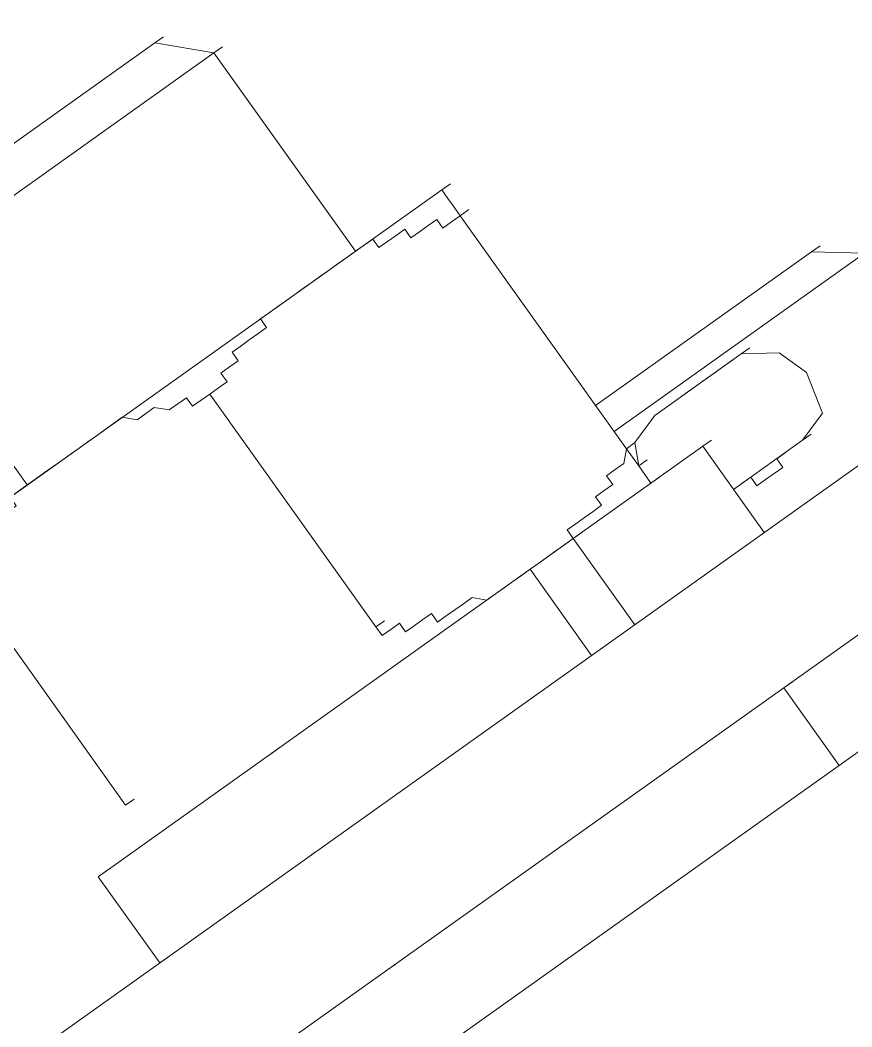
# Model space of a CAD drawing. Header units: feet. Extents: x 2321988 to 2329858, y 6722724 to 6730499.
# Drawn here: x 2326069.9162 to 2326069.9799, y 6726846.7474 to 6726846.8245 of the extents above; entities that cross this region are included whole.
import ezdxf

# ---------------------------------------------------------------- set-up
doc = ezdxf.new("R2010")
doc.units = ezdxf.units.FT
doc.header["$MEASUREMENT"] = 0
doc.layers.add('C-BESS-EQUIPMENT', color=255, linetype='Continuous')

# ---------------------------------------------------------------- blocks, each defined once
blk = doc.blocks.new('Midpoint Site Plan$0$A$C71e53a02')
at = {"lineweight": 9}
for points in [[(27.6555, 1.59326), (27.35342, 1.59326), (27.32418, 1.55428), (27.32418, 1.33015), (27.33393, 1.33015), (27.32418, 1.33015), (27.31444, 1.33015), (27.30469, 1.33015), (27.30469, 1.32041), (27.29495, 1.32041), (27.2852, 1.32041), (27.27546, 1.32041), (27.27546, 1.31066), (27.26572, 1.31066), (27.25597, 1.31066), (27.24623, 1.31066), (27.24623, 1.30092), (27.23648, 1.30092), (27.22674, 1.30092), (27.22674, 1.03781), (27.23648, 1.03781), (27.22674, 1.03781)], [(27.32418, 1.55428), (27.33393, 1.55428), (27.32418, 1.55428), (27.69448, 1.55428), (27.6555, 1.59326), (27.66525, 1.59326)], [(27.51908, 1.30092), (27.52882, 1.30092), (27.52882, 1.31066), (27.53857, 1.31066), (27.54831, 1.31066), (27.54831, 1.32041), (27.55806, 1.32041), (27.5678, 1.32041), (27.57755, 1.32041), (27.58729, 1.32041), (27.58729, 1.33015), (27.59704, 1.33015), (27.60678, 1.33015), (27.61652, 1.33015), (27.62627, 1.33015), (27.63601, 1.33015), (27.64576, 1.33015), (27.6555, 1.33015), (27.64576, 1.33015), (27.6555, 1.33015), (27.66525, 1.33015), (27.67499, 1.33015), (27.68474, 1.33015), (27.69448, 1.33015), (27.69448, 1.55428), (27.70423, 1.55428)], [(27.22674, 1.33015), (27.36316, 1.33015), (27.37291, 1.33015), (27.38265, 1.33015), (27.3924, 1.33015), (27.40214, 1.33015), (27.41189, 1.33015), (27.42163, 1.33015), (27.43138, 1.33015), (27.44112, 1.32041), (27.45086, 1.32041), (27.46061, 1.32041), (27.47035, 1.31066), (27.4801, 1.31066), (27.48984, 1.31066), (27.48984, 1.30092), (27.49959, 1.30092), (27.50933, 1.30092), (27.51908, 1.30092), (27.50933, 1.30092), (27.50933, 1.03781), (27.51908, 1.03781), (27.50933, 1.03781), (27.50933, 1.02807), (27.51908, 1.02807), (27.52882, 1.02807), (27.52882, 1.01832), (27.53857, 1.01832), (27.54831, 1.01832), (27.55806, 1.01832), (27.55806, 1.00858), (27.5678, 1.00858), (27.57755, 1.00858), (27.58729, 1.00858), (27.59704, 1.00858), (27.60678, 0.99883), (27.61652, 0.99883), (27.62627, 0.99883), (27.63601, 0.99883), (27.64576, 0.99883), (27.6555, 0.99883), (27.66525, 0.99883), (27.70423, 0.99883), (27.69448, 0.99883), (27.68474, 0.99883), (27.67499, 0.99883), (27.66525, 0.99883), (27.6555, 0.99883), (27.64576, 0.99883)], [(27.32418, 1.33015), (27.32418, 1.33015)], [(27.32418, 1.33015), (27.32418, 1.33015)], [(27.32418, 1.33015), (27.32418, 1.33015)], [(27.32418, 1.33015), (27.32418, 1.33015)], [(27.32418, 1.33015), (27.32418, 1.33015)], [(27.32418, 1.33015), (27.32418, 1.33015)], [(27.32418, 1.33015), (27.32418, 1.33015)], [(27.32418, 1.33015), (27.32418, 1.33015)], [(27.33393, 1.33015), (27.33393, 1.33015)], [(27.33393, 1.33015), (27.33393, 1.33015)], [(27.33393, 1.33015), (27.33393, 1.33015)], [(27.33393, 1.33015), (27.33393, 1.33015)], [(27.33393, 1.33015), (27.33393, 1.33015)], [(27.33393, 1.33015), (27.33393, 1.33015)], [(27.33393, 1.33015), (27.33393, 1.33015)], [(27.33393, 1.33015), (27.33393, 1.33015)], [(27.33393, 1.33015), (27.34367, 1.33015), (27.35342, 1.33015), (27.36316, 1.33015), (27.37291, 1.33015), (27.36316, 1.33015), (27.64576, 1.33015), (27.79193, 1.33015)], [(27.34367, 1.33015), (27.34367, 1.33015)], [(27.34367, 1.33015), (27.34367, 1.33015)], [(27.34367, 1.33015), (27.34367, 1.33015)], [(27.34367, 1.33015), (27.34367, 1.33015)], [(27.34367, 1.33015), (27.34367, 1.33015)], [(27.34367, 1.33015), (27.34367, 1.33015)], [(27.34367, 1.33015), (27.34367, 1.33015)], [(27.35342, 1.33015), (27.35342, 1.33015)], [(27.35342, 1.33015), (27.35342, 1.33015)], [(27.35342, 1.33015), (27.35342, 1.33015)], [(27.35342, 1.33015), (27.35342, 1.33015)], [(27.35342, 1.33015), (27.35342, 1.33015)], [(27.35342, 1.33015), (27.35342, 1.33015)], [(27.35342, 1.33015), (27.35342, 1.33015)], [(27.35342, 1.33015), (27.35342, 1.33015)], [(27.36316, 1.33015), (27.36316, 1.33015)], [(27.36316, 1.33015), (27.36316, 1.33015)], [(27.36316, 1.33015), (27.36316, 1.33015)], [(27.36316, 1.33015), (27.36316, 1.33015)], [(27.36316, 1.33015), (27.36316, 1.33015)], [(27.36316, 1.33015), (27.36316, 1.33015)], [(27.36316, 1.33015), (27.36316, 1.33015)], [(27.36316, 1.33015), (27.36316, 1.33015)], [(27.37291, 1.33015), (27.37291, 1.33015)], [(27.38265, 1.33015), (27.38265, 1.33015)], [(27.38265, 1.33015), (27.38265, 1.33015)], [(27.38265, 1.33015), (27.38265, 1.33015)], [(27.3924, 1.33015), (27.3924, 1.33015)], [(27.3924, 1.33015), (27.3924, 1.33015)], [(27.3924, 1.33015), (27.3924, 1.33015)], [(27.3924, 1.33015), (27.3924, 1.33015)], [(27.40214, 1.33015), (27.40214, 1.33015)], [(27.40214, 1.33015), (27.40214, 1.33015)], [(27.40214, 1.33015), (27.40214, 1.33015)], [(27.40214, 1.33015), (27.40214, 1.33015)], [(27.40214, 1.33015), (27.40214, 1.33015)], [(27.40214, 1.33015), (27.40214, 1.33015)], [(27.40214, 1.33015), (27.40214, 1.33015)], [(27.40214, 1.33015), (27.40214, 1.33015)], [(27.41189, 1.33015), (27.41189, 1.33015)], [(27.41189, 1.33015), (27.41189, 1.33015)], [(27.41189, 1.33015), (27.41189, 1.33015)], [(27.41189, 1.33015), (27.41189, 1.33015)], [(27.41189, 1.33015), (27.41189, 1.33015)], [(27.41189, 1.33015), (27.41189, 1.33015)], [(27.41189, 1.33015), (27.41189, 1.33015)], [(27.41189, 1.33015), (27.41189, 1.33015)], [(27.42163, 1.33015), (27.42163, 1.33015)], [(27.42163, 1.33015), (27.42163, 1.33015)], [(27.42163, 1.33015), (27.42163, 1.33015)], [(27.42163, 1.33015), (27.42163, 1.33015)], [(27.42163, 1.33015), (27.42163, 1.33015)], [(27.42163, 1.33015), (27.42163, 1.33015)], [(27.42163, 1.33015), (27.42163, 1.33015)], [(27.43138, 1.33015), (27.43138, 1.33015)], [(27.43138, 1.33015), (27.43138, 1.33015)], [(27.43138, 1.33015), (27.43138, 1.33015)], [(27.43138, 1.33015), (27.43138, 1.33015)], [(27.43138, 1.33015), (27.43138, 1.33015)], [(27.43138, 1.33015), (27.43138, 1.33015)], [(27.43138, 1.33015), (27.43138, 1.33015)], [(27.43138, 1.33015), (27.43138, 1.33015)], [(27.58729, 1.33015), (27.58729, 1.33015)], [(27.58729, 1.33015), (27.58729, 1.33015)], [(27.59704, 1.33015), (27.59704, 1.33015)], [(27.59704, 1.33015), (27.59704, 1.33015)], [(27.59704, 1.33015), (27.59704, 1.33015)], [(27.59704, 1.33015), (27.59704, 1.33015)], [(27.59704, 1.33015), (27.59704, 1.33015)], [(27.59704, 1.33015), (27.59704, 1.33015)], [(27.59704, 1.33015), (27.59704, 1.33015)], [(27.60678, 1.33015), (27.60678, 1.33015)], [(27.60678, 1.33015), (27.60678, 1.33015)], [(27.60678, 1.33015), (27.60678, 1.33015)], [(27.61652, 1.33015), (27.61652, 1.33015)], [(27.61652, 1.33015), (27.61652, 1.33015)], [(27.61652, 1.33015), (27.61652, 1.33015)], [(27.62627, 1.33015), (27.62627, 1.33015)], [(27.62627, 1.33015), (27.62627, 1.33015)], [(27.62627, 1.33015), (27.62627, 1.33015)], [(27.62627, 1.33015), (27.62627, 1.33015)], [(27.63601, 1.33015), (27.63601, 1.33015)], [(27.63601, 1.33015), (27.63601, 1.33015)], [(27.64576, 1.33015), (27.64576, 1.33015)], [(27.6555, 1.33015), (27.6555, 1.33015)], [(27.6555, 1.33015), (27.6555, 1.33015)], [(27.6555, 1.33015), (27.6555, 1.33015)], [(27.6555, 1.33015), (27.6555, 1.33015)], [(27.6555, 1.33015), (27.6555, 1.33015)], [(27.6555, 1.33015), (27.6555, 1.33015)], [(27.6555, 1.33015), (27.6555, 1.33015)], [(27.66525, 1.33015), (27.66525, 1.33015)], [(27.66525, 1.33015), (27.66525, 1.33015)], [(27.66525, 1.33015), (27.66525, 1.33015)], [(27.66525, 1.33015), (27.66525, 1.33015)], [(27.66525, 1.33015), (27.66525, 1.33015)], [(27.66525, 1.33015), (27.66525, 1.33015)], [(27.66525, 1.33015), (27.66525, 1.33015)], [(27.67499, 1.33015), (27.67499, 1.33015)], [(27.67499, 1.33015), (27.67499, 1.33015)], [(27.67499, 1.33015), (27.67499, 1.33015)], [(27.67499, 1.33015), (27.67499, 1.33015)], [(27.67499, 1.33015), (27.67499, 1.33015)], [(27.67499, 1.33015), (27.67499, 1.33015)], [(27.67499, 1.33015), (27.67499, 1.33015)], [(27.67499, 1.33015), (27.67499, 1.33015)], [(27.68474, 1.33015), (27.68474, 1.33015)], [(27.68474, 1.33015), (27.68474, 1.33015)], [(27.68474, 1.33015), (27.68474, 1.33015)], [(27.68474, 1.33015), (27.68474, 1.33015)], [(27.68474, 1.33015), (27.68474, 1.33015)], [(27.68474, 1.33015), (27.68474, 1.33015)], [(27.68474, 1.33015), (27.68474, 1.33015)], [(27.68474, 1.33015), (27.68474, 1.33015)], [(27.69448, 1.33015), (27.69448, 1.33015)], [(27.69448, 1.33015), (27.69448, 1.33015)], [(27.69448, 1.33015), (27.69448, 1.33015)], [(27.69448, 1.33015), (27.69448, 1.33015)], [(27.69448, 1.33015), (27.69448, 1.33015)], [(27.69448, 1.33015), (27.69448, 1.33015)], [(27.69448, 1.33015), (27.69448, 1.33015)], [(27.69448, 1.33015), (27.70423, 1.33015), (27.71397, 1.33015), (27.71397, 1.32041), (27.72372, 1.32041), (27.73346, 1.32041), (27.74321, 1.32041), (27.74321, 1.31066), (27.75295, 1.31066), (27.7627, 1.31066), (27.77244, 1.31066), (27.77244, 1.30092), (27.78219, 1.30092), (27.79193, 1.30092), (27.80167, 1.30092)], [(27.70423, 1.33015), (27.70423, 1.33015)], [(27.70423, 1.33015), (27.70423, 1.33015)], [(27.70423, 1.33015), (27.70423, 1.33015)], [(27.70423, 1.33015), (27.70423, 1.33015)], [(27.70423, 1.33015), (27.70423, 1.33015)], [(27.70423, 1.33015), (27.70423, 1.33015)], [(27.70423, 1.33015), (27.70423, 1.33015)], [(27.70423, 1.33015), (27.70423, 1.33015)], [(27.80167, 1.33015), (27.79193, 1.33015), (27.79193, 1.32041), (27.79193, 1.31066), (27.79193, 1.30092), (27.79193, 1.03781), (27.80167, 1.03781), (27.79193, 1.03781), (27.78219, 1.02807), (27.77244, 1.02807), (27.7627, 1.02807), (27.7627, 1.01832), (27.75295, 1.01832), (27.74321, 1.01832), (27.74321, 1.00858), (27.73346, 1.00858), (27.72372, 1.00858), (27.71397, 1.00858), (27.70423, 1.00858), (27.70423, 0.99883), (27.70423, 0.90139)], [(27.71397, 1.33015), (27.71397, 1.33015)], [(27.71397, 1.33015), (27.71397, 1.33015)], [(27.71397, 1.33015), (27.71397, 1.33015)], [(27.71397, 1.33015), (27.71397, 1.33015)], [(27.71397, 1.33015), (27.71397, 1.33015)], [(27.44112, 1.32041), (27.44112, 1.32041)], [(27.44112, 1.32041), (27.44112, 1.32041)], [(27.44112, 1.32041), (27.44112, 1.32041)], [(27.44112, 1.32041), (27.44112, 1.32041)], [(27.44112, 1.32041), (27.44112, 1.32041)], [(27.44112, 1.32041), (27.44112, 1.32041)], [(27.44112, 1.32041), (27.44112, 1.32041)], [(27.44112, 1.32041), (27.44112, 1.32041)], [(27.45086, 1.32041), (27.45086, 1.32041)], [(27.45086, 1.32041), (27.45086, 1.32041)], [(27.45086, 1.32041), (27.45086, 1.32041)], [(27.45086, 1.32041), (27.45086, 1.32041)], [(27.45086, 1.32041), (27.45086, 1.32041)], [(27.45086, 1.32041), (27.45086, 1.32041)], [(27.45086, 1.32041), (27.45086, 1.32041)], [(27.45086, 1.32041), (27.45086, 1.32041)], [(27.46061, 1.32041), (27.46061, 1.32041)], [(27.46061, 1.32041), (27.46061, 1.32041)], [(27.46061, 1.32041), (27.46061, 1.32041)], [(27.46061, 1.32041), (27.46061, 1.32041)], [(27.46061, 1.32041), (27.46061, 1.32041)], [(27.46061, 1.32041), (27.46061, 1.32041)], [(27.46061, 1.32041), (27.46061, 1.32041)], [(27.46061, 1.32041), (27.46061, 1.32041)], [(27.55806, 1.32041), (27.55806, 1.32041)], [(27.55806, 1.32041), (27.55806, 1.32041)], [(27.55806, 1.32041), (27.55806, 1.32041)], [(27.55806, 1.32041), (27.55806, 1.32041)], [(27.55806, 1.32041), (27.55806, 1.32041)], [(27.55806, 1.32041), (27.55806, 1.32041)], [(27.55806, 1.32041), (27.55806, 1.32041)], [(27.55806, 1.32041), (27.55806, 1.32041)], [(27.5678, 1.32041), (27.5678, 1.32041)], [(27.5678, 1.32041), (27.5678, 1.32041)], [(27.5678, 1.32041), (27.5678, 1.32041)], [(27.5678, 1.32041), (27.5678, 1.32041)], [(27.5678, 1.32041), (27.5678, 1.32041)], [(27.5678, 1.32041), (27.5678, 1.32041)], [(27.5678, 1.32041), (27.5678, 1.32041)], [(27.5678, 1.32041), (27.5678, 1.32041)], [(27.57755, 1.32041), (27.57755, 1.32041)], [(27.57755, 1.32041), (27.57755, 1.32041)], [(27.57755, 1.32041), (27.57755, 1.32041)], [(27.57755, 1.32041), (27.57755, 1.32041)], [(27.57755, 1.32041), (27.57755, 1.32041)], [(27.57755, 1.32041), (27.57755, 1.32041)], [(27.57755, 1.32041), (27.57755, 1.32041)], [(27.58729, 1.32041), (27.58729, 1.32041)], [(27.58729, 1.32041), (27.58729, 1.32041)], [(27.58729, 1.32041), (27.58729, 1.32041)], [(27.58729, 1.32041), (27.58729, 1.32041)], [(27.58729, 1.32041), (27.58729, 1.32041)], [(27.71397, 1.32041), (27.71397, 1.32041)], [(27.71397, 1.32041), (27.71397, 1.32041)], [(27.72372, 1.32041), (27.72372, 1.32041)], [(27.72372, 1.32041), (27.72372, 1.32041)], [(27.72372, 1.32041), (27.72372, 1.32041)], [(27.72372, 1.32041), (27.72372, 1.32041)], [(27.72372, 1.32041), (27.72372, 1.32041)], [(27.72372, 1.32041), (27.72372, 1.32041)], [(27.72372, 1.32041), (27.72372, 1.32041)], [(27.72372, 1.32041), (27.72372, 1.32041)], [(27.73346, 1.32041), (27.73346, 1.32041)], [(27.73346, 1.32041), (27.73346, 1.32041)], [(27.73346, 1.32041), (27.73346, 1.32041)], [(27.73346, 1.32041), (27.73346, 1.32041)], [(27.73346, 1.32041), (27.73346, 1.32041)], [(27.73346, 1.32041), (27.73346, 1.32041)], [(27.73346, 1.32041), (27.73346, 1.32041)], [(27.74321, 1.32041), (27.74321, 1.32041)], [(27.74321, 1.32041), (27.74321, 1.32041)], [(27.74321, 1.32041), (27.74321, 1.32041)], [(27.74321, 1.32041), (27.74321, 1.32041)], [(27.74321, 1.32041), (27.74321, 1.32041)], [(27.74321, 1.32041), (27.74321, 1.32041)], [(27.74321, 1.32041), (27.74321, 1.32041)], [(27.47035, 1.31066), (27.47035, 1.31066)], [(27.47035, 1.31066), (27.47035, 1.31066)], [(27.47035, 1.31066), (27.47035, 1.31066)], [(27.47035, 1.31066), (27.47035, 1.31066)], [(27.47035, 1.31066), (27.47035, 1.31066)], [(27.47035, 1.31066), (27.47035, 1.31066)], [(27.47035, 1.31066), (27.47035, 1.31066)], [(27.47035, 1.31066), (27.47035, 1.31066)], [(27.4801, 1.31066), (27.4801, 1.31066)], [(27.4801, 1.31066), (27.4801, 1.31066)], [(27.4801, 1.31066), (27.4801, 1.31066)], [(27.4801, 1.31066), (27.4801, 1.31066)], [(27.4801, 1.31066), (27.4801, 1.31066)], [(27.4801, 1.31066), (27.4801, 1.31066)], [(27.4801, 1.31066), (27.4801, 1.31066)], [(27.4801, 1.31066), (27.4801, 1.31066)], [(27.48984, 1.31066), (27.48984, 1.31066)], [(27.48984, 1.31066), (27.48984, 1.31066)], [(27.52882, 1.31066), (27.52882, 1.31066)], [(27.52882, 1.31066), (27.52882, 1.31066)], [(27.52882, 1.31066), (27.52882, 1.31066)], [(27.52882, 1.31066), (27.52882, 1.31066)], [(27.52882, 1.31066), (27.52882, 1.31066)], [(27.53857, 1.31066), (27.53857, 1.31066)], [(27.53857, 1.31066), (27.53857, 1.31066)], [(27.53857, 1.31066), (27.53857, 1.31066)], [(27.53857, 1.31066), (27.53857, 1.31066)], [(27.53857, 1.31066), (27.53857, 1.31066)], [(27.53857, 1.31066), (27.53857, 1.31066)], [(27.53857, 1.31066), (27.53857, 1.31066)], [(27.53857, 1.31066), (27.53857, 1.31066)], [(27.54831, 1.31066), (27.54831, 1.31066)], [(27.54831, 1.31066), (27.54831, 1.31066)], [(27.54831, 1.31066), (27.54831, 1.31066)], [(27.54831, 1.31066), (27.54831, 1.31066)], [(27.54831, 1.31066), (27.54831, 1.31066)], [(27.54831, 1.31066), (27.54831, 1.31066)], [(27.54831, 1.31066), (27.54831, 1.31066)], [(27.75295, 1.31066), (27.75295, 1.31066)], [(27.75295, 1.31066), (27.75295, 1.31066)], [(27.75295, 1.31066), (27.75295, 1.31066)], [(27.75295, 1.31066), (27.75295, 1.31066)], [(27.75295, 1.31066), (27.75295, 1.31066)], [(27.75295, 1.31066), (27.75295, 1.31066)], [(27.75295, 1.31066), (27.75295, 1.31066)], [(27.75295, 1.31066), (27.75295, 1.31066)], [(27.7627, 1.31066), (27.7627, 1.31066)], [(27.7627, 1.31066), (27.7627, 1.31066)], [(27.7627, 1.31066), (27.7627, 1.31066)], [(27.7627, 1.31066), (27.7627, 1.31066)], [(27.7627, 1.31066), (27.7627, 1.31066)], [(27.7627, 1.31066), (27.7627, 1.31066)], [(27.7627, 1.31066), (27.7627, 1.31066)], [(27.7627, 1.31066), (27.7627, 1.31066)], [(27.7627, 1.31066), (27.7627, 1.31066)], [(27.48984, 1.30092), (27.48984, 1.30092)], [(27.48984, 1.30092), (27.48984, 1.30092)], [(27.49959, 1.30092), (27.49959, 1.30092)], [(27.49959, 1.30092), (27.49959, 1.30092)], [(27.49959, 1.30092), (27.49959, 1.30092)], [(27.49959, 1.30092), (27.49959, 1.30092)], [(27.50933, 1.30092), (27.50933, 1.30092)], [(27.51908, 1.30092), (27.51908, 1.30092)], [(27.51908, 1.30092), (27.51908, 1.30092)], [(27.51908, 1.30092), (27.51908, 1.30092)], [(27.51908, 1.30092), (27.51908, 1.30092)], [(27.52882, 1.30092), (27.52882, 1.30092)], [(27.52882, 1.30092), (27.52882, 1.30092)], [(27.77244, 1.30092), (27.77244, 1.30092)], [(27.77244, 1.30092), (27.77244, 1.30092)], [(27.77244, 1.30092), (27.77244, 1.30092)], [(27.78219, 1.30092), (27.78219, 1.30092)], [(27.78219, 1.30092), (27.78219, 1.30092)], [(27.78219, 1.30092), (27.78219, 1.30092)], [(27.80167, 1.0573), (27.79193, 1.0573), (28.07453, 1.0573), (28.03555, 1.08654), (28.04529, 1.08654), (28.03555, 1.08654), (27.79193, 1.08654)], [(27.8504, 0.95011), (27.92836, 0.95011), (27.95759, 0.95985), (27.96733, 0.99883), (27.95759, 1.02807), (27.92836, 1.04756), (27.9381, 1.04756), (27.92836, 1.04756), (27.83091, 1.04756), (27.80167, 1.03781), (27.79193, 1.01832), (27.80167, 1.01832)], [(27.86014, 1.04756), (27.86014, 1.04756)], [(27.86014, 1.04756), (27.86014, 1.04756)], [(27.86014, 1.04756), (27.86014, 1.04756)], [(27.86014, 1.04756), (27.86014, 1.04756)], [(27.86014, 1.04756), (27.86014, 1.04756)], [(27.86014, 1.04756), (27.86014, 1.04756)], [(27.86014, 1.04756), (27.86014, 1.04756)], [(27.86014, 1.04756), (27.86014, 1.04756)], [(27.86014, 1.04756), (27.86014, 1.04756)], [(27.86014, 1.04756), (27.86014, 1.04756)], [(27.86014, 1.04756), (27.86014, 1.04756)], [(27.86014, 1.04756), (27.86014, 1.04756)], [(27.86014, 1.04756), (27.86014, 1.04756)], [(27.86014, 1.04756), (27.86014, 1.04756)], [(27.86014, 1.04756), (27.86014, 1.04756)], [(27.86014, 1.04756), (27.86014, 1.04756)], [(27.86014, 1.04756), (27.86014, 1.04756)], [(27.86014, 1.04756), (27.86014, 1.04756)], [(27.86014, 1.04756), (27.86989, 1.04756), (27.87963, 1.04756), (27.88938, 1.04756), (27.89912, 1.04756), (27.90887, 1.04756), (27.91861, 1.04756)], [(27.86989, 1.04756), (27.86989, 1.04756)], [(27.86989, 1.04756), (27.86989, 1.04756)], [(27.86989, 1.04756), (27.86989, 1.04756)], [(27.86989, 1.04756), (27.86989, 1.04756)], [(27.86989, 1.04756), (27.86989, 1.04756)], [(27.86989, 1.04756), (27.86989, 1.04756)], [(27.86989, 1.04756), (27.86989, 1.04756)], [(27.86989, 1.04756), (27.86989, 1.04756)], [(27.86989, 1.04756), (27.86989, 1.04756)], [(27.86989, 1.04756), (27.86989, 1.04756)], [(27.86989, 1.04756), (27.86989, 1.04756)], [(27.86989, 1.04756), (27.86989, 1.04756)], [(27.86989, 1.04756), (27.86989, 1.04756)], [(27.86989, 1.04756), (27.86989, 1.04756)], [(27.86989, 1.04756), (27.86989, 1.04756)], [(27.86989, 1.04756), (27.86989, 1.04756)], [(27.86989, 1.04756), (27.86989, 1.04756)], [(27.86989, 1.04756), (27.86989, 1.04756)], [(27.86989, 1.04756), (27.86989, 1.04756)], [(27.86989, 1.04756), (27.86989, 1.04756)], [(27.86989, 1.04756), (27.86989, 1.04756)], [(27.86989, 1.04756), (27.86989, 1.04756)], [(27.86989, 1.04756), (27.86989, 1.04756)], [(27.86989, 1.04756), (27.86989, 1.04756)], [(27.86989, 1.04756), (27.86989, 1.04756)], [(27.86989, 1.04756), (27.86989, 1.04756)], [(27.86989, 1.04756), (27.86989, 1.04756)], [(27.86989, 1.04756), (27.86989, 1.04756)], [(27.86989, 1.04756), (27.86989, 1.04756)], [(27.86989, 1.04756), (27.86989, 1.04756)], [(27.86989, 1.04756), (27.86989, 1.04756)], [(27.86989, 1.04756), (27.86989, 1.04756)], [(27.86989, 1.04756), (27.86989, 1.04756)], [(27.86989, 1.04756), (27.86989, 1.04756)], [(27.86989, 1.04756), (27.86989, 1.04756)], [(27.86989, 1.04756), (27.86989, 1.04756)], [(27.86989, 1.04756), (27.86989, 1.04756)], [(27.86989, 1.04756), (27.86989, 1.04756)], [(27.87963, 1.04756), (27.87963, 1.04756)], [(27.87963, 1.04756), (27.87963, 1.04756)], [(27.87963, 1.04756), (27.87963, 1.04756)], [(27.87963, 1.04756), (27.87963, 1.04756)], [(27.87963, 1.04756), (27.87963, 1.04756)], [(27.87963, 1.04756), (27.87963, 1.04756)], [(27.87963, 1.04756), (27.87963, 1.04756)], [(27.87963, 1.04756), (27.87963, 1.04756)], [(27.87963, 1.04756), (27.87963, 1.04756)], [(27.87963, 1.04756), (27.87963, 1.04756)], [(27.87963, 1.04756), (27.87963, 1.04756)], [(27.87963, 1.04756), (27.87963, 1.04756)], [(27.87963, 1.04756), (27.87963, 1.04756)], [(27.87963, 1.04756), (27.87963, 1.04756)], [(27.87963, 1.04756), (27.87963, 1.04756)], [(27.87963, 1.04756), (27.87963, 1.04756)], [(27.87963, 1.04756), (27.87963, 1.04756)], [(27.87963, 1.04756), (27.87963, 1.04756)], [(27.87963, 1.04756), (27.87963, 1.04756)], [(27.87963, 1.04756), (27.87963, 1.04756)], [(27.87963, 1.04756), (27.87963, 1.04756)], [(27.87963, 1.04756), (27.87963, 1.04756)], [(27.87963, 1.04756), (27.87963, 1.04756)], [(27.87963, 1.04756), (27.87963, 1.04756)], [(27.88938, 1.04756), (27.88938, 1.04756)], [(27.88938, 1.04756), (27.88938, 1.04756)], [(27.88938, 1.04756), (27.88938, 1.04756)], [(27.88938, 1.04756), (27.88938, 1.04756)], [(27.88938, 1.04756), (27.88938, 1.04756)], [(27.88938, 1.04756), (27.88938, 1.04756)], [(27.88938, 1.04756), (27.88938, 1.04756)], [(27.88938, 1.04756), (27.88938, 1.04756)], [(27.88938, 1.04756), (27.88938, 1.04756)], [(27.88938, 1.04756), (27.88938, 1.04756)], [(27.88938, 1.04756), (27.88938, 1.04756)], [(27.88938, 1.04756), (27.88938, 1.04756)], [(27.88938, 1.04756), (27.88938, 1.04756)], [(27.88938, 1.04756), (27.88938, 1.04756)], [(27.88938, 1.04756), (27.88938, 1.04756)], [(27.88938, 1.04756), (27.88938, 1.04756)], [(27.88938, 1.04756), (27.88938, 1.04756)], [(27.88938, 1.04756), (27.88938, 1.04756)], [(27.88938, 1.04756), (27.88938, 1.04756)], [(27.88938, 1.04756), (27.88938, 1.04756)], [(27.88938, 1.04756), (27.88938, 1.04756)], [(27.89912, 1.04756), (27.89912, 1.04756)], [(27.89912, 1.04756), (27.89912, 1.04756)], [(27.89912, 1.04756), (27.89912, 1.04756)], [(27.89912, 1.04756), (27.89912, 1.04756)], [(27.89912, 1.04756), (27.89912, 1.04756)], [(27.89912, 1.04756), (27.89912, 1.04756)], [(27.89912, 1.04756), (27.89912, 1.04756)], [(27.89912, 1.04756), (27.89912, 1.04756)], [(27.89912, 1.04756), (27.89912, 1.04756)], [(27.89912, 1.04756), (27.89912, 1.04756)], [(27.89912, 1.04756), (27.89912, 1.04756)], [(27.89912, 1.04756), (27.89912, 1.04756)], [(27.89912, 1.04756), (27.89912, 1.04756)], [(27.89912, 1.04756), (27.89912, 1.04756)], [(27.89912, 1.04756), (27.89912, 1.04756)], [(27.89912, 1.04756), (27.89912, 1.04756)], [(27.89912, 1.04756), (27.89912, 1.04756)], [(27.89912, 1.04756), (27.89912, 1.04756)], [(27.89912, 1.04756), (27.89912, 1.04756)], [(27.89912, 1.04756), (27.89912, 1.04756)], [(27.89912, 1.04756), (27.89912, 1.04756)], [(27.89912, 1.04756), (27.89912, 1.04756)], [(27.89912, 1.04756), (27.89912, 1.04756)], [(27.89912, 1.04756), (27.89912, 1.04756)], [(27.89912, 1.04756), (27.89912, 1.04756)], [(27.89912, 1.04756), (27.89912, 1.04756)], [(27.89912, 1.04756), (27.89912, 1.04756)], [(27.89912, 1.04756), (27.89912, 1.04756)], [(27.89912, 1.04756), (27.89912, 1.04756)], [(27.89912, 1.04756), (27.89912, 1.04756)], [(27.89912, 1.04756), (27.89912, 1.04756)], [(27.89912, 1.04756), (27.89912, 1.04756)], [(27.89912, 1.04756), (27.89912, 1.04756)], [(27.89912, 1.04756), (27.89912, 1.04756)], [(27.89912, 1.04756), (27.89912, 1.04756)], [(27.89912, 1.04756), (27.89912, 1.04756)], [(27.89912, 1.04756), (27.89912, 1.04756)], [(27.89912, 1.04756), (27.89912, 1.04756)], [(27.89912, 1.04756), (27.89912, 1.04756)], [(27.89912, 1.04756), (27.89912, 1.04756)], [(27.89912, 1.04756), (27.89912, 1.04756)], [(27.89912, 1.04756), (27.89912, 1.04756)], [(27.90887, 1.04756), (27.90887, 1.04756)], [(27.90887, 1.04756), (27.90887, 1.04756)], [(27.90887, 1.04756), (27.90887, 1.04756)], [(27.90887, 1.04756), (27.90887, 1.04756)], [(27.90887, 1.04756), (27.90887, 1.04756)], [(27.90887, 1.04756), (27.90887, 1.04756)], [(27.90887, 1.04756), (27.90887, 1.04756)], [(27.90887, 1.04756), (27.90887, 1.04756)], [(27.90887, 1.04756), (27.90887, 1.04756)], [(27.90887, 1.04756), (27.90887, 1.04756)], [(27.90887, 1.04756), (27.90887, 1.04756)], [(27.90887, 1.04756), (27.90887, 1.04756)], [(27.90887, 1.04756), (27.90887, 1.04756)], [(27.90887, 1.04756), (27.90887, 1.04756)], [(27.90887, 1.04756), (27.90887, 1.04756)], [(27.90887, 1.04756), (27.90887, 1.04756)], [(27.90887, 1.04756), (27.90887, 1.04756)], [(27.90887, 1.04756), (27.90887, 1.04756)], [(27.90887, 1.04756), (27.90887, 1.04756)], [(27.90887, 1.04756), (27.90887, 1.04756)], [(27.90887, 1.04756), (27.90887, 1.04756)], [(27.90887, 1.04756), (27.90887, 1.04756)], [(27.90887, 1.04756), (27.90887, 1.04756)], [(27.90887, 1.04756), (27.90887, 1.04756)], [(27.90887, 1.04756), (27.90887, 1.04756)], [(27.79193, 1.03781), (27.79193, 1.02807), (27.79193, 1.01832), (27.79193, 1.00858), (27.79193, 0.99883), (27.80167, 0.99883)], [(27.23648, 1.02807), (27.23648, 1.02807)], [(27.23648, 1.02807), (27.23648, 1.02807)], [(27.23648, 1.02807), (27.23648, 1.02807)], [(27.24623, 1.02807), (27.24623, 1.02807)], [(27.24623, 1.02807), (27.24623, 1.02807)], [(27.24623, 1.02807), (27.24623, 1.02807)], [(27.24623, 1.02807), (27.24623, 1.02807)], [(27.48984, 1.02807), (27.48984, 1.02807)], [(27.48984, 1.02807), (27.48984, 1.02807)], [(27.48984, 1.02807), (27.48984, 1.02807)], [(27.48984, 1.02807), (27.48984, 1.02807)], [(27.48984, 1.02807), (27.48984, 1.02807)], [(27.49959, 1.02807), (27.49959, 1.02807)], [(27.49959, 1.02807), (27.49959, 1.02807)], [(27.49959, 1.02807), (27.49959, 1.02807)], [(27.49959, 1.02807), (27.49959, 1.02807)], [(27.51908, 1.02807), (27.51908, 1.02807)], [(27.51908, 1.02807), (27.51908, 1.02807)], [(27.51908, 1.02807), (27.51908, 1.02807)], [(27.51908, 1.02807), (27.51908, 1.02807)], [(27.52882, 1.02807), (27.52882, 1.02807)], [(27.52882, 1.02807), (27.52882, 1.02807)], [(27.52882, 1.02807), (27.52882, 1.02807)], [(27.52882, 1.02807), (27.52882, 1.02807)], [(27.52882, 1.02807), (27.52882, 1.02807)], [(27.52882, 1.02807), (27.52882, 1.02807)], [(27.52882, 1.02807), (27.52882, 1.02807)], [(27.7627, 1.02807), (27.7627, 1.02807)], [(27.7627, 1.02807), (27.7627, 1.02807)], [(27.77244, 1.02807), (27.77244, 1.02807)], [(27.77244, 1.02807), (27.77244, 1.02807)], [(27.77244, 1.02807), (27.77244, 1.02807)], [(27.77244, 1.02807), (27.77244, 1.02807)], [(27.78219, 1.02807), (27.78219, 1.02807)], [(27.78219, 1.02807), (27.78219, 1.02807)], [(27.78219, 1.02807), (27.78219, 1.02807)], [(27.79193, 1.02807), (27.79193, 1.02807)], [(27.79193, 1.02807), (27.79193, 1.02807)], [(27.79193, 1.02807), (27.79193, 1.02807)], [(27.79193, 1.02807), (27.79193, 1.02807)], [(27.79193, 1.02807), (27.79193, 1.02807)], [(27.79193, 1.02807), (27.79193, 1.02807)], [(27.79193, 1.02807), (27.79193, 1.02807)], [(27.79193, 1.02807), (27.79193, 1.02807)], [(27.79193, 1.02807), (27.79193, 1.02807)], [(27.79193, 1.02807), (27.79193, 1.02807)], [(27.79193, 1.02807), (27.79193, 1.02807)], [(27.79193, 1.02807), (27.79193, 1.02807)], [(27.79193, 1.02807), (27.79193, 1.02807)], [(27.79193, 1.02807), (27.79193, 1.02807)], [(27.79193, 1.02807), (27.79193, 1.02807)], [(27.79193, 1.02807), (27.79193, 1.02807)], [(27.79193, 1.02807), (27.79193, 1.02807)], [(27.25597, 1.01832), (27.25597, 1.01832)], [(27.25597, 1.01832), (27.25597, 1.01832)], [(27.26572, 1.01832), (27.26572, 1.01832)], [(27.26572, 1.01832), (27.26572, 1.01832)], [(27.26572, 1.01832), (27.26572, 1.01832)], [(27.26572, 1.01832), (27.26572, 1.01832)], [(27.26572, 1.01832), (27.26572, 1.01832)], [(27.26572, 1.01832), (27.26572, 1.01832)], [(27.27546, 1.01832), (27.27546, 1.01832)], [(27.27546, 1.01832), (27.27546, 1.01832)], [(27.27546, 1.01832), (27.27546, 1.01832)], [(27.27546, 1.01832), (27.27546, 1.01832)], [(27.27546, 1.01832), (27.27546, 1.01832)], [(27.27546, 1.01832), (27.27546, 1.01832)], [(27.46061, 1.01832), (27.46061, 1.01832)], [(27.46061, 1.01832), (27.46061, 1.01832)], [(27.46061, 1.01832), (27.46061, 1.01832)], [(27.46061, 1.01832), (27.46061, 1.01832)], [(27.46061, 1.01832), (27.46061, 1.01832)], [(27.47035, 1.01832), (27.47035, 1.01832)], [(27.47035, 1.01832), (27.47035, 1.01832)], [(27.47035, 1.01832), (27.47035, 1.01832)], [(27.47035, 1.01832), (27.47035, 1.01832)], [(27.47035, 1.01832), (27.47035, 1.01832)], [(27.47035, 1.01832), (27.47035, 1.01832)], [(27.47035, 1.01832), (27.47035, 1.01832)], [(27.47035, 1.01832), (27.47035, 1.01832)], [(27.4801, 1.01832), (27.4801, 1.01832)], [(27.4801, 1.01832), (27.4801, 1.01832)], [(27.4801, 1.01832), (27.4801, 1.01832)], [(27.4801, 1.01832), (27.4801, 1.01832)], [(27.4801, 1.01832), (27.4801, 1.01832)], [(27.4801, 1.01832), (27.4801, 1.01832)], [(27.4801, 1.01832), (27.4801, 1.01832)], [(27.53857, 1.01832), (27.53857, 1.01832)], [(27.53857, 1.01832), (27.53857, 1.01832)], [(27.53857, 1.01832), (27.53857, 1.01832)], [(27.53857, 1.01832), (27.53857, 1.01832)], [(27.53857, 1.01832), (27.53857, 1.01832)], [(27.53857, 1.01832), (27.53857, 1.01832)], [(27.53857, 1.01832), (27.53857, 1.01832)], [(27.53857, 1.01832), (27.53857, 1.01832)], [(27.54831, 1.01832), (27.54831, 1.01832)], [(27.54831, 1.01832), (27.54831, 1.01832)], [(27.54831, 1.01832), (27.54831, 1.01832)], [(27.54831, 1.01832), (27.54831, 1.01832)], [(27.54831, 1.01832), (27.54831, 1.01832)], [(27.54831, 1.01832), (27.54831, 1.01832)], [(27.54831, 1.01832), (27.54831, 1.01832)], [(27.54831, 1.01832), (27.54831, 1.01832)], [(27.55806, 1.01832), (27.55806, 1.01832)], [(27.55806, 1.01832), (27.55806, 1.01832)], [(27.55806, 1.01832), (27.55806, 1.01832)], [(27.55806, 1.01832), (27.55806, 1.01832)], [(27.55806, 1.01832), (27.55806, 1.01832)], [(27.74321, 1.01832), (27.74321, 1.01832)], [(27.74321, 1.01832), (27.74321, 1.01832)], [(27.74321, 1.01832), (27.74321, 1.01832)], [(27.74321, 1.01832), (27.74321, 1.01832)], [(27.74321, 1.01832), (27.74321, 1.01832)], [(27.74321, 1.01832), (27.74321, 1.01832)], [(27.74321, 1.01832), (27.74321, 1.01832)], [(27.75295, 1.01832), (27.75295, 1.01832)], [(27.75295, 1.01832), (27.75295, 1.01832)], [(27.75295, 1.01832), (27.75295, 1.01832)], [(27.75295, 1.01832), (27.75295, 1.01832)], [(27.75295, 1.01832), (27.75295, 1.01832)], [(27.75295, 1.01832), (27.75295, 1.01832)], [(27.75295, 1.01832), (27.75295, 1.01832)], [(27.75295, 1.01832), (27.75295, 1.01832)], [(27.7627, 1.01832), (27.7627, 1.01832)], [(27.7627, 1.01832), (27.7627, 1.01832)], [(27.7627, 1.01832), (27.7627, 1.01832)], [(27.7627, 1.01832), (27.7627, 1.01832)], [(27.7627, 1.01832), (27.7627, 1.01832)], [(27.7627, 1.01832), (27.7627, 1.01832)], [(27.79193, 1.01832), (27.79193, 1.01832)], [(27.79193, 1.01832), (27.79193, 1.01832)], [(27.79193, 1.01832), (27.79193, 1.01832)], [(27.79193, 1.01832), (27.79193, 1.01832)], [(27.79193, 1.01832), (27.79193, 1.01832)], [(27.79193, 1.01832), (27.79193, 1.01832)], [(27.79193, 1.01832), (27.79193, 1.01832)], [(27.79193, 1.01832), (27.79193, 1.01832)], [(27.79193, 1.01832), (27.79193, 1.01832)], [(27.79193, 1.01832), (27.79193, 1.01832)], [(27.79193, 1.01832), (27.79193, 1.01832)], [(27.79193, 1.01832), (27.79193, 1.01832)], [(27.79193, 1.01832), (27.79193, 1.01832)], [(27.79193, 1.01832), (27.79193, 1.01832)], [(27.79193, 1.01832), (27.79193, 1.01832)], [(27.79193, 1.01832), (27.79193, 1.01832)], [(27.79193, 1.01832), (27.79193, 1.01832)], [(27.79193, 1.01832), (27.79193, 1.01832)], [(27.79193, 1.01832), (27.79193, 1.01832)], [(27.79193, 1.01832), (27.79193, 1.01832)], [(27.79193, 1.01832), (27.79193, 1.01832)], [(27.79193, 1.01832), (27.79193, 1.01832)], [(27.79193, 1.01832), (27.79193, 1.01832)], [(27.79193, 1.01832), (27.79193, 1.01832)], [(27.79193, 1.01832), (27.79193, 1.01832)], [(27.79193, 1.01832), (27.79193, 1.01832)], [(27.79193, 1.01832), (27.79193, 1.01832)], [(27.79193, 1.01832), (27.79193, 1.01832)], [(27.79193, 1.01832), (27.79193, 1.01832)], [(27.79193, 1.01832), (27.79193, 1.01832)], [(27.79193, 1.01832), (27.79193, 1.01832)], [(27.27546, 1.00858), (27.27546, 1.00858)], [(27.2852, 1.00858), (27.2852, 1.00858)], [(27.2852, 1.00858), (27.2852, 1.00858)], [(27.2852, 1.00858), (27.2852, 1.00858)], [(27.2852, 1.00858), (27.2852, 1.00858)], [(27.2852, 1.00858), (27.2852, 1.00858)], [(27.2852, 1.00858), (27.2852, 1.00858)], [(27.2852, 1.00858), (27.2852, 1.00858)], [(27.2852, 1.00858), (27.2852, 1.00858)], [(27.29495, 1.00858), (27.29495, 1.00858)], [(27.29495, 1.00858), (27.29495, 1.00858)], [(27.29495, 1.00858), (27.29495, 1.00858)], [(27.29495, 1.00858), (27.29495, 1.00858)], [(27.29495, 1.00858), (27.29495, 1.00858)], [(27.29495, 1.00858), (27.29495, 1.00858)], [(27.29495, 1.00858), (27.29495, 1.00858)], [(27.29495, 1.00858), (27.29495, 1.00858)], [(27.30469, 1.00858), (27.30469, 1.00858)], [(27.30469, 1.00858), (27.30469, 1.00858)], [(27.30469, 1.00858), (27.30469, 1.00858)], [(27.30469, 1.00858), (27.30469, 1.00858)], [(27.30469, 1.00858), (27.30469, 1.00858)], [(27.30469, 1.00858), (27.30469, 1.00858)], [(27.30469, 1.00858), (27.30469, 1.00858)], [(27.30469, 1.00858), (27.30469, 1.00858)], [(27.42163, 1.00858), (27.42163, 1.00858)], [(27.43138, 1.00858), (27.43138, 1.00858)], [(27.43138, 1.00858), (27.43138, 1.00858)], [(27.43138, 1.00858), (27.43138, 1.00858)], [(27.43138, 1.00858), (27.43138, 1.00858)], [(27.43138, 1.00858), (27.43138, 1.00858)], [(27.43138, 1.00858), (27.43138, 1.00858)], [(27.43138, 1.00858), (27.43138, 1.00858)], [(27.43138, 1.00858), (27.43138, 1.00858)], [(27.44112, 1.00858), (27.44112, 1.00858)], [(27.44112, 1.00858), (27.44112, 1.00858)], [(27.44112, 1.00858), (27.44112, 1.00858)], [(27.44112, 1.00858), (27.44112, 1.00858)], [(27.44112, 1.00858), (27.44112, 1.00858)], [(27.44112, 1.00858), (27.44112, 1.00858)], [(27.44112, 1.00858), (27.44112, 1.00858)], [(27.44112, 1.00858), (27.44112, 1.00858)], [(27.45086, 1.00858), (27.45086, 1.00858)], [(27.45086, 1.00858), (27.45086, 1.00858)], [(27.45086, 1.00858), (27.45086, 1.00858)], [(27.45086, 1.00858), (27.45086, 1.00858)], [(27.45086, 1.00858), (27.45086, 1.00858)], [(27.45086, 1.00858), (27.45086, 1.00858)], [(27.45086, 1.00858), (27.45086, 1.00858)], [(27.45086, 1.00858), (27.45086, 1.00858)], [(27.46061, 1.00858), (27.46061, 1.00858)], [(27.46061, 1.00858), (27.46061, 1.00858)], [(27.55806, 1.00858), (27.55806, 1.00858)], [(27.55806, 1.00858), (27.55806, 1.00858)], [(27.5678, 1.00858), (27.5678, 1.00858)], [(27.5678, 1.00858), (27.5678, 1.00858)], [(27.5678, 1.00858), (27.5678, 1.00858)], [(27.5678, 1.00858), (27.5678, 1.00858)], [(27.5678, 1.00858), (27.5678, 1.00858)], [(27.5678, 1.00858), (27.5678, 1.00858)], [(27.5678, 1.00858), (27.5678, 1.00858)], [(27.5678, 1.00858), (27.5678, 1.00858)], [(27.57755, 1.00858), (27.57755, 1.00858)], [(27.57755, 1.00858), (27.57755, 1.00858)], [(27.57755, 1.00858), (27.57755, 1.00858)], [(27.57755, 1.00858), (27.57755, 1.00858)], [(27.57755, 1.00858), (27.57755, 1.00858)], [(27.57755, 1.00858), (27.57755, 1.00858)], [(27.57755, 1.00858), (27.57755, 1.00858)], [(27.58729, 1.00858), (27.58729, 1.00858)], [(27.58729, 1.00858), (27.58729, 1.00858)], [(27.58729, 1.00858), (27.58729, 1.00858)], [(27.58729, 1.00858), (27.58729, 1.00858)], [(27.58729, 1.00858), (27.58729, 1.00858)], [(27.58729, 1.00858), (27.58729, 1.00858)], [(27.58729, 1.00858), (27.58729, 1.00858)], [(27.58729, 1.00858), (27.58729, 1.00858)], [(27.59704, 1.00858), (27.59704, 1.00858)], [(27.59704, 1.00858), (27.59704, 1.00858)], [(27.59704, 1.00858), (27.59704, 1.00858)], [(27.59704, 1.00858), (27.59704, 1.00858)], [(27.59704, 1.00858), (27.59704, 1.00858)], [(27.59704, 1.00858), (27.59704, 1.00858)], [(27.59704, 1.00858), (27.59704, 1.00858)], [(27.70423, 1.00858), (27.70423, 1.00858)], [(27.70423, 1.00858), (27.70423, 1.00858)], [(27.71397, 1.00858), (27.71397, 1.00858)], [(27.71397, 1.00858), (27.71397, 1.00858)], [(27.71397, 1.00858), (27.71397, 1.00858)], [(27.71397, 1.00858), (27.71397, 1.00858)], [(27.71397, 1.00858), (27.71397, 1.00858)], [(27.71397, 1.00858), (27.71397, 1.00858)], [(27.71397, 1.00858), (27.71397, 1.00858)], [(27.71397, 1.00858), (27.71397, 1.00858)], [(27.72372, 1.00858), (27.72372, 1.00858)], [(27.72372, 1.00858), (27.72372, 1.00858)], [(27.72372, 1.00858), (27.72372, 1.00858)], [(27.72372, 1.00858), (27.72372, 1.00858)], [(27.72372, 1.00858), (27.72372, 1.00858)], [(27.72372, 1.00858), (27.72372, 1.00858)], [(27.72372, 1.00858), (27.72372, 1.00858)], [(27.72372, 1.00858), (27.72372, 1.00858)], [(27.73346, 1.00858), (27.73346, 1.00858)], [(27.73346, 1.00858), (27.73346, 1.00858)], [(27.73346, 1.00858), (27.73346, 1.00858)], [(27.73346, 1.00858), (27.73346, 1.00858)], [(27.73346, 1.00858), (27.73346, 1.00858)], [(27.73346, 1.00858), (27.73346, 1.00858)], [(27.73346, 1.00858), (27.73346, 1.00858)], [(27.79193, 1.00858), (27.79193, 1.00858)], [(27.79193, 1.00858), (27.79193, 1.00858)], [(27.79193, 1.00858), (27.79193, 1.00858)], [(27.79193, 1.00858), (27.79193, 1.00858)], [(27.79193, 1.00858), (27.79193, 1.00858)], [(27.79193, 1.00858), (27.79193, 1.00858)], [(27.79193, 1.00858), (27.79193, 1.00858)], [(27.79193, 1.00858), (27.79193, 1.00858)], [(27.79193, 1.00858), (27.79193, 1.00858)], [(27.79193, 1.00858), (27.79193, 1.00858)], [(27.79193, 1.00858), (27.79193, 1.00858)], [(27.79193, 1.00858), (27.79193, 1.00858)], [(27.79193, 1.00858), (27.79193, 1.00858)], [(27.79193, 1.00858), (27.79193, 1.00858)], [(27.79193, 1.00858), (27.79193, 1.00858)], [(27.79193, 1.00858), (27.79193, 1.00858)], [(27.79193, 1.00858), (27.79193, 1.00858)], [(27.79193, 1.00858), (27.79193, 1.00858)], [(27.79193, 1.00858), (27.79193, 1.00858)], [(27.79193, 1.00858), (27.79193, 1.00858)], [(27.79193, 1.00858), (27.79193, 1.00858)], [(27.79193, 1.00858), (27.79193, 1.00858)], [(27.6555, 0.90139), (27.6555, 0.99883), (27.16827, 0.99883), (27.16827, 0.90139), (27.17801, 0.90139)], [(27.16827, 0.99883), (27.17801, 0.99883)], [(27.31444, 0.99883), (27.31444, 0.99883)], [(27.31444, 0.99883), (27.31444, 0.99883)], [(27.31444, 0.99883), (27.31444, 0.99883)], [(27.31444, 0.99883), (27.31444, 0.99883)], [(27.31444, 0.99883), (27.31444, 0.99883)], [(27.31444, 0.99883), (27.31444, 0.99883)], [(27.32418, 0.99883), (27.32418, 0.99883)], [(27.32418, 0.99883), (27.32418, 0.99883)], [(27.32418, 0.99883), (27.32418, 0.99883)], [(27.32418, 0.99883), (27.32418, 0.99883)], [(27.32418, 0.99883), (27.32418, 0.99883)], [(27.32418, 0.99883), (27.32418, 0.99883)], [(27.32418, 0.99883), (27.32418, 0.99883)], [(27.32418, 0.99883), (27.32418, 0.99883)], [(27.33393, 0.99883), (27.33393, 0.99883)], [(27.33393, 0.99883), (27.33393, 0.99883)], [(27.33393, 0.99883), (27.33393, 0.99883)], [(27.33393, 0.99883), (27.33393, 0.99883)], [(27.33393, 0.99883), (27.33393, 0.99883)], [(27.33393, 0.99883), (27.33393, 0.99883)], [(27.33393, 0.99883), (27.33393, 0.99883)], [(27.33393, 0.99883), (27.33393, 0.99883)], [(27.34367, 0.99883), (27.34367, 0.99883)], [(27.34367, 0.99883), (27.34367, 0.99883)], [(27.34367, 0.99883), (27.34367, 0.99883)], [(27.34367, 0.99883), (27.34367, 0.99883)], [(27.34367, 0.99883), (27.34367, 0.99883)], [(27.34367, 0.99883), (27.34367, 0.99883)], [(27.34367, 0.99883), (27.34367, 0.99883)], [(27.35342, 0.99883), (27.35342, 0.99883)], [(27.35342, 0.99883), (27.35342, 0.99883)], [(27.35342, 0.99883), (27.35342, 0.99883)], [(27.35342, 0.99883), (27.35342, 0.99883)], [(27.35342, 0.99883), (27.35342, 0.99883)], [(27.35342, 0.99883), (27.35342, 0.99883)], [(27.35342, 0.99883), (27.35342, 0.99883)], [(27.35342, 0.99883), (27.35342, 0.99883)], [(27.36316, 0.99883), (27.36316, 0.99883)], [(27.36316, 0.99883), (27.36316, 0.99883)], [(27.36316, 0.99883), (27.36316, 0.99883)], [(27.36316, 0.99883), (27.36316, 0.99883)], [(27.36316, 0.99883), (27.36316, 0.99883)], [(27.36316, 0.99883), (27.36316, 0.99883)], [(27.36316, 0.99883), (27.36316, 0.99883)], [(27.36316, 0.99883), (27.36316, 0.99883)], [(27.36316, 0.99883), (27.37291, 0.99883)], [(27.37291, 0.99883), (27.37291, 0.99883)], [(27.38265, 0.99883), (27.38265, 0.99883)], [(27.38265, 0.99883), (27.38265, 0.99883)], [(27.38265, 0.99883), (27.38265, 0.99883)], [(27.3924, 0.99883), (27.3924, 0.99883)], [(27.3924, 0.99883), (27.3924, 0.99883)], [(27.3924, 0.99883), (27.3924, 0.99883)], [(27.3924, 0.99883), (27.3924, 0.99883)], [(27.40214, 0.99883), (27.40214, 0.99883)], [(27.40214, 0.99883), (27.40214, 0.99883)], [(27.40214, 0.99883), (27.40214, 0.99883)], [(27.40214, 0.99883), (27.40214, 0.99883)], [(27.40214, 0.99883), (27.40214, 0.99883)], [(27.40214, 0.99883), (27.40214, 0.99883)], [(27.40214, 0.99883), (27.40214, 0.99883)], [(27.40214, 0.99883), (27.40214, 0.99883)], [(27.41189, 0.99883), (27.41189, 0.99883)], [(27.41189, 0.99883), (27.41189, 0.99883)], [(27.41189, 0.99883), (27.41189, 0.99883)], [(27.41189, 0.99883), (27.41189, 0.99883)], [(27.41189, 0.99883), (27.41189, 0.99883)], [(27.41189, 0.99883), (27.41189, 0.99883)], [(27.41189, 0.99883), (27.41189, 0.99883)], [(27.41189, 0.99883), (27.41189, 0.99883)], [(27.42163, 0.99883), (27.42163, 0.99883)], [(27.42163, 0.99883), (27.42163, 0.99883)], [(27.42163, 0.99883), (27.42163, 0.99883)], [(27.42163, 0.99883), (27.42163, 0.99883)], [(27.42163, 0.99883), (27.42163, 0.99883)], [(27.60678, 0.99883), (27.60678, 0.99883)], [(27.60678, 0.99883), (27.60678, 0.99883)], [(27.60678, 0.99883), (27.60678, 0.99883)], [(27.61652, 0.99883), (27.61652, 0.99883)], [(27.61652, 0.99883), (27.61652, 0.99883)], [(27.61652, 0.99883), (27.61652, 0.99883)], [(27.62627, 0.99883), (27.62627, 0.99883)], [(27.62627, 0.99883), (27.62627, 0.99883)], [(27.62627, 0.99883), (27.62627, 0.99883)], [(27.62627, 0.99883), (27.62627, 0.99883)], [(27.63601, 0.99883), (27.63601, 0.99883)], [(27.63601, 0.99883), (27.63601, 0.99883)], [(27.64576, 0.99883), (27.64576, 0.99883)], [(27.6555, 0.99883), (27.6555, 0.99883)], [(27.6555, 0.99883), (27.6555, 0.99883)], [(27.6555, 0.99883), (27.6555, 0.99883)], [(27.6555, 0.99883), (27.6555, 0.99883)], [(27.6555, 0.99883), (27.6555, 0.99883)], [(27.6555, 0.99883), (27.6555, 0.99883)], [(27.6555, 0.99883), (27.6555, 0.99883)], [(27.66525, 0.99883), (27.66525, 0.99883)], [(27.66525, 0.99883), (27.66525, 0.99883)], [(27.66525, 0.99883), (27.66525, 0.99883)], [(27.66525, 0.99883), (27.66525, 0.99883)], [(27.66525, 0.99883), (27.66525, 0.99883)], [(27.66525, 0.99883), (27.66525, 0.99883)], [(27.66525, 0.99883), (27.66525, 0.99883)], [(27.67499, 0.99883), (27.67499, 0.99883)], [(27.67499, 0.99883), (27.67499, 0.99883)], [(27.67499, 0.99883), (27.67499, 0.99883)], [(27.67499, 0.99883), (27.67499, 0.99883)], [(27.67499, 0.99883), (27.67499, 0.99883)], [(27.67499, 0.99883), (27.67499, 0.99883)], [(27.67499, 0.99883), (27.67499, 0.99883)], [(27.67499, 0.99883), (27.67499, 0.99883)], [(27.68474, 0.99883), (27.68474, 0.99883)], [(27.68474, 0.99883), (27.68474, 0.99883)], [(27.68474, 0.99883), (27.68474, 0.99883)], [(27.68474, 0.99883), (27.68474, 0.99883)], [(27.68474, 0.99883), (27.68474, 0.99883)], [(27.68474, 0.99883), (27.68474, 0.99883)], [(27.68474, 0.99883), (27.68474, 0.99883)], [(27.68474, 0.99883), (27.68474, 0.99883)], [(27.69448, 0.99883), (27.69448, 0.99883)], [(27.69448, 0.99883), (27.69448, 0.99883)], [(27.69448, 0.99883), (27.69448, 0.99883)], [(27.69448, 0.99883), (27.69448, 0.99883)], [(27.69448, 0.99883), (27.69448, 0.99883)], [(27.69448, 0.99883), (27.69448, 0.99883)], [(27.69448, 0.99883), (27.69448, 0.99883)], [(27.71397, 0.99883), (27.70423, 0.99883), (27.71397, 0.99883), (27.70423, 0.99883), (27.8504, 0.99883)], [(27.70423, 0.99883), (27.70423, 0.99883)], [(27.70423, 0.99883), (27.70423, 0.99883)], [(27.70423, 0.99883), (27.70423, 0.99883)], [(27.70423, 0.99883), (27.70423, 0.99883)], [(27.70423, 0.99883), (27.70423, 0.99883)], [(27.8504, 0.90139), (27.8504, 0.99883), (27.86014, 0.99883)], [(27.90887, 0.95011), (27.89912, 0.95011), (27.89912, 0.94037), (27.88938, 0.94037), (27.87963, 0.94037), (27.86989, 0.94037), (27.86989, 0.95011), (27.86014, 0.95011), (27.86989, 0.95011)], [(27.86014, 0.95011), (27.86014, 0.95011)], [(27.86014, 0.95011), (27.86014, 0.95011)], [(27.86014, 0.95011), (27.86014, 0.95011)], [(27.86014, 0.95011), (27.86014, 0.95011)], [(27.86014, 0.95011), (27.86014, 0.95011)], [(27.86014, 0.95011), (27.86014, 0.95011)], [(27.86014, 0.95011), (27.86014, 0.95011)], [(27.86014, 0.95011), (27.86014, 0.95011)], [(27.86014, 0.95011), (27.86014, 0.95011)], [(27.86014, 0.95011), (27.86014, 0.95011)], [(27.86014, 0.95011), (27.86014, 0.95011)], [(27.86014, 0.95011), (27.86014, 0.95011)], [(27.86014, 0.95011), (27.86014, 0.95011)], [(27.86014, 0.95011), (27.86014, 0.95011)], [(27.86014, 0.95011), (27.86014, 0.95011)], [(27.86014, 0.95011), (27.86014, 0.95011)], [(27.86014, 0.95011), (27.86014, 0.95011)], [(27.86014, 0.95011), (27.86014, 0.95011)], [(27.86014, 0.95011), (27.86014, 0.95011)], [(27.86989, 0.95011), (27.86989, 0.95011)], [(27.86989, 0.95011), (27.86989, 0.95011)], [(27.89912, 0.95011), (27.89912, 0.95011)], [(27.89912, 0.95011), (27.89912, 0.95011)], [(27.89912, 0.95011), (27.89912, 0.95011)], [(27.89912, 0.95011), (27.89912, 0.95011)], [(27.89912, 0.95011), (27.89912, 0.95011)], [(27.89912, 0.95011), (27.89912, 0.95011)], [(27.89912, 0.95011), (27.89912, 0.95011)], [(27.89912, 0.95011), (27.89912, 0.95011)], [(27.89912, 0.95011), (27.89912, 0.95011)], [(27.89912, 0.95011), (27.89912, 0.95011)], [(27.89912, 0.95011), (27.89912, 0.95011)], [(27.89912, 0.95011), (27.89912, 0.95011)], [(27.90887, 0.95011), (27.90887, 0.95011)], [(27.90887, 0.95011), (27.90887, 0.95011)], [(27.90887, 0.95011), (27.90887, 0.95011)], [(27.90887, 0.95011), (27.90887, 0.95011)], [(27.90887, 0.95011), (27.90887, 0.95011)], [(27.90887, 0.95011), (27.90887, 0.95011)], [(27.90887, 0.95011), (27.90887, 0.95011)], [(27.90887, 0.95011), (27.90887, 0.95011)], [(27.90887, 0.95011), (27.90887, 0.95011)], [(27.90887, 0.95011), (27.90887, 0.95011)], [(27.90887, 0.95011), (27.90887, 0.95011)], [(27.90887, 0.95011), (27.90887, 0.95011)], [(27.90887, 0.95011), (27.90887, 0.95011)], [(27.90887, 0.95011), (27.90887, 0.95011)], [(27.90887, 0.95011), (27.90887, 0.95011)], [(27.90887, 0.95011), (27.90887, 0.95011)], [(27.90887, 0.95011), (27.90887, 0.95011)], [(27.90887, 0.95011), (27.90887, 0.95011)], [(27.90887, 0.95011), (27.90887, 0.95011)], [(27.90887, 0.95011), (27.90887, 0.95011)], [(27.90887, 0.95011), (27.90887, 0.95011)], [(27.90887, 0.95011), (27.90887, 0.95011)], [(27.92836, 0.95011), (27.9381, 0.95011)], [(27.86989, 0.94037), (27.86989, 0.94037)], [(27.86989, 0.94037), (27.86989, 0.94037)], [(27.86989, 0.94037), (27.86989, 0.94037)], [(27.86989, 0.94037), (27.86989, 0.94037)], [(27.86989, 0.94037), (27.86989, 0.94037)], [(27.86989, 0.94037), (27.86989, 0.94037)], [(27.86989, 0.94037), (27.86989, 0.94037)], [(27.86989, 0.94037), (27.86989, 0.94037)], [(27.86989, 0.94037), (27.86989, 0.94037)], [(27.86989, 0.94037), (27.86989, 0.94037)], [(27.86989, 0.94037), (27.86989, 0.94037)], [(27.86989, 0.94037), (27.86989, 0.94037)], [(27.86989, 0.94037), (27.86989, 0.94037)], [(27.86989, 0.94037), (27.86989, 0.94037)], [(27.86989, 0.94037), (27.86989, 0.94037)], [(27.86989, 0.94037), (27.86989, 0.94037)], [(27.86989, 0.94037), (27.86989, 0.94037)], [(27.86989, 0.94037), (27.86989, 0.94037)], [(27.86989, 0.94037), (27.86989, 0.94037)], [(27.86989, 0.94037), (27.86989, 0.94037)], [(27.86989, 0.94037), (27.86989, 0.94037)], [(27.86989, 0.94037), (27.86989, 0.94037)], [(27.86989, 0.94037), (27.86989, 0.94037)], [(27.86989, 0.94037), (27.86989, 0.94037)], [(27.86989, 0.94037), (27.86989, 0.94037)], [(27.86989, 0.94037), (27.86989, 0.94037)], [(27.86989, 0.94037), (27.86989, 0.94037)], [(27.86989, 0.94037), (27.86989, 0.94037)], [(27.86989, 0.94037), (27.86989, 0.94037)], [(27.86989, 0.94037), (27.86989, 0.94037)], [(27.86989, 0.94037), (27.86989, 0.94037)], [(27.86989, 0.94037), (27.86989, 0.94037)], [(27.86989, 0.94037), (27.86989, 0.94037)], [(27.86989, 0.94037), (27.86989, 0.94037)], [(27.86989, 0.94037), (27.86989, 0.94037)], [(27.86989, 0.94037), (27.86989, 0.94037)], [(27.86989, 0.94037), (27.86989, 0.94037)], [(27.86989, 0.94037), (27.86989, 0.94037)], [(27.86989, 0.94037), (27.86989, 0.94037)], [(27.87963, 0.94037), (27.87963, 0.94037)], [(27.87963, 0.94037), (27.87963, 0.94037)], [(27.87963, 0.94037), (27.87963, 0.94037)], [(27.87963, 0.94037), (27.87963, 0.94037)], [(27.87963, 0.94037), (27.87963, 0.94037)], [(27.87963, 0.94037), (27.87963, 0.94037)], [(27.87963, 0.94037), (27.87963, 0.94037)], [(27.87963, 0.94037), (27.87963, 0.94037)], [(27.87963, 0.94037), (27.87963, 0.94037)], [(27.87963, 0.94037), (27.87963, 0.94037)], [(27.87963, 0.94037), (27.87963, 0.94037)], [(27.87963, 0.94037), (27.87963, 0.94037)], [(27.87963, 0.94037), (27.87963, 0.94037)], [(27.87963, 0.94037), (27.87963, 0.94037)], [(27.87963, 0.94037), (27.87963, 0.94037)], [(27.87963, 0.94037), (27.87963, 0.94037)], [(27.87963, 0.94037), (27.87963, 0.94037)], [(27.87963, 0.94037), (27.87963, 0.94037)], [(27.87963, 0.94037), (27.87963, 0.94037)], [(27.87963, 0.94037), (27.87963, 0.94037)], [(27.87963, 0.94037), (27.87963, 0.94037)], [(27.88938, 0.94037), (27.88938, 0.94037)], [(27.88938, 0.94037), (27.88938, 0.94037)], [(27.88938, 0.94037), (27.88938, 0.94037)], [(27.88938, 0.94037), (27.88938, 0.94037)], [(27.88938, 0.94037), (27.88938, 0.94037)], [(27.88938, 0.94037), (27.88938, 0.94037)], [(27.88938, 0.94037), (27.88938, 0.94037)], [(27.88938, 0.94037), (27.88938, 0.94037)], [(27.88938, 0.94037), (27.88938, 0.94037)], [(27.88938, 0.94037), (27.88938, 0.94037)], [(27.88938, 0.94037), (27.88938, 0.94037)], [(27.88938, 0.94037), (27.88938, 0.94037)], [(27.88938, 0.94037), (27.88938, 0.94037)], [(27.88938, 0.94037), (27.88938, 0.94037)], [(27.88938, 0.94037), (27.88938, 0.94037)], [(27.88938, 0.94037), (27.88938, 0.94037)], [(27.88938, 0.94037), (27.88938, 0.94037)], [(27.88938, 0.94037), (27.88938, 0.94037)], [(27.88938, 0.94037), (27.88938, 0.94037)], [(27.88938, 0.94037), (27.88938, 0.94037)], [(27.88938, 0.94037), (27.88938, 0.94037)], [(27.88938, 0.94037), (27.88938, 0.94037)], [(27.89912, 0.94037), (27.89912, 0.94037)], [(27.89912, 0.94037), (27.89912, 0.94037)], [(27.89912, 0.94037), (27.89912, 0.94037)], [(27.89912, 0.94037), (27.89912, 0.94037)], [(27.89912, 0.94037), (27.89912, 0.94037)], [(27.89912, 0.94037), (27.89912, 0.94037)], [(27.89912, 0.94037), (27.89912, 0.94037)], [(27.89912, 0.94037), (27.89912, 0.94037)], [(27.89912, 0.94037), (27.89912, 0.94037)], [(27.89912, 0.94037), (27.89912, 0.94037)], [(27.89912, 0.94037), (27.89912, 0.94037)], [(27.89912, 0.94037), (27.89912, 0.94037)], [(27.89912, 0.94037), (27.89912, 0.94037)], [(27.89912, 0.94037), (27.89912, 0.94037)], [(27.89912, 0.94037), (27.89912, 0.94037)], [(27.89912, 0.94037), (27.89912, 0.94037)], [(27.89912, 0.94037), (27.89912, 0.94037)], [(27.89912, 0.94037), (27.89912, 0.94037)], [(27.89912, 0.94037), (27.89912, 0.94037)], [(27.89912, 0.94037), (27.89912, 0.94037)], [(27.89912, 0.94037), (27.89912, 0.94037)], [(27.89912, 0.94037), (27.89912, 0.94037)], [(27.89912, 0.94037), (27.89912, 0.94037)], [(27.89912, 0.94037), (27.89912, 0.94037)], [(27.89912, 0.94037), (27.89912, 0.94037)], [(27.89912, 0.94037), (27.89912, 0.94037)], [(27.89912, 0.94037), (27.89912, 0.94037)], [(27.89912, 0.94037), (27.89912, 0.94037)], [(27.89912, 0.94037), (27.89912, 0.94037)], [(27.89912, 0.94037), (27.89912, 0.94037)], [(27.89912, 0.94037), (27.89912, 0.94037)], [(27.89912, 0.94037), (27.89912, 0.94037)], [(27.33393, 0.7747), (27.01235, 0.7747), (27.01235, 0.90139), (27.0221, 0.90139), (27.01235, 0.90139), (27.33393, 0.90139)], [(28.04529, 0.90139), (27.33393, 0.90139), (27.34367, 0.90139)], [(28.04529, 0.7747), (27.33393, 0.7747), (27.34367, 0.7747)], [(27.78219, 0.687), (27.78219, 0.7747), (27.79193, 0.7747)], [(27.94785, 0.53109), (27.94785, 0.687), (27.95759, 0.687), (27.94785, 0.687), (27.07082, 0.687), (27.07082, 0.56032), (27.08057, 0.56032)]]:
    blk.add_lwpolyline(points, dxfattribs=at)

msp = doc.modelspace()

# ---------------------------------------------------------------- wipeouts: each hides what was drawn before it
msp.add_wipeout([(2326064.174561, 6726849.775301), (2326064.717514, 6726850.162142), (2326071.535594, 6726840.592592), (2326070.992641, 6726840.205751)]).dxf.layer = 'C-BESS-EQUIPMENT'

# ---------------------------------------------------------------- next in the draw order: block references
at = {"layer": 'C-BESS-EQUIPMENT', "xscale": 0.08333333333333331, "yscale": 0.08333333333333331, "zscale": 0.08333333333333331, "rotation": 35.46898082920265}
msp.add_blockref('Midpoint Site Plan$0$A$C71e53a02', (2326068.126554, 6726845.377368), dxfattribs=at)

doc.saveas('drawing.dxf')
